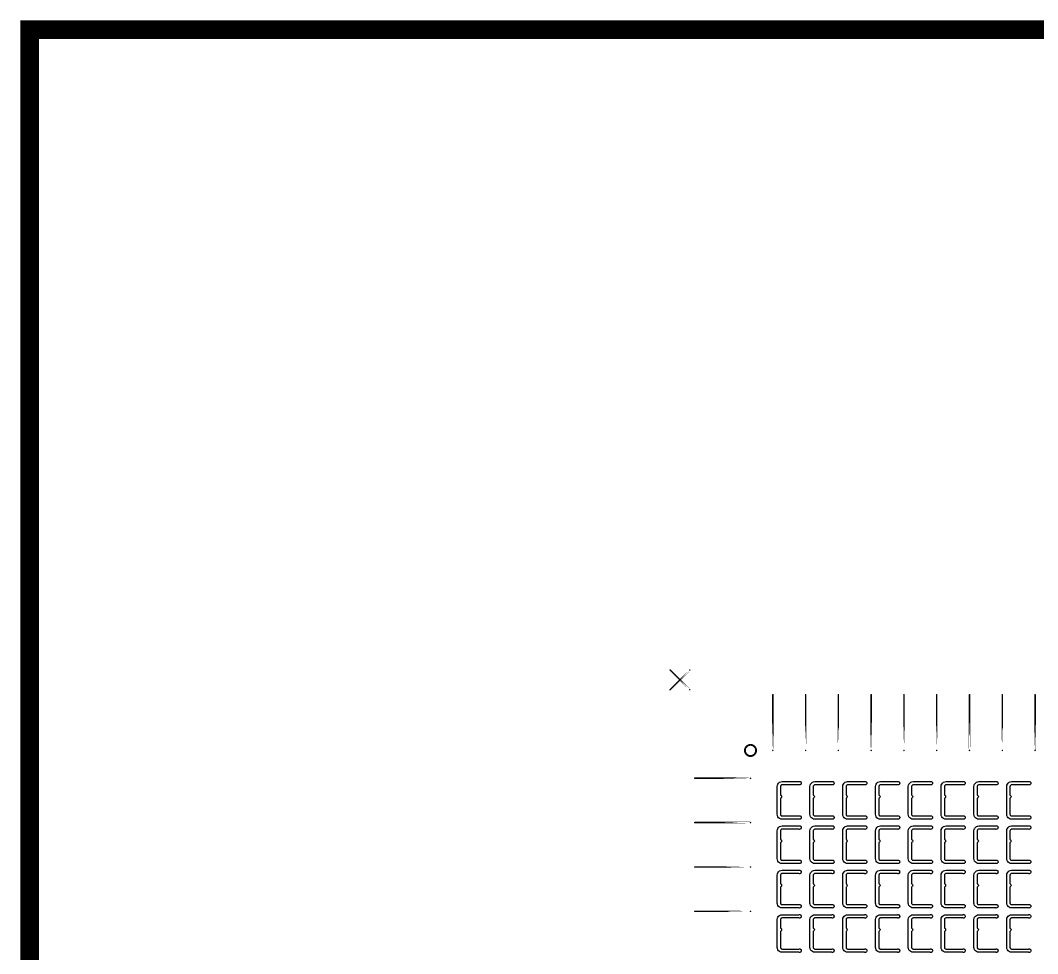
# Model space of a CAD drawing. Extents: x 11 to 212, y 11 to 212.
# Drawn here: x 10.7 to 65.5, y 161.5 to 211.7 of the extents above; entities that cross this region are included whole.
import ezdxf

# ---------------------------------------------------------------- set-up
doc = ezdxf.new("R2010")
doc.units = 0
doc.layers.get('0').update_dxf_attribs({"linetype": 'continuous'})
doc.layers.add('L4', color=7, linetype='continuous')

# ---------------------------------------------------------------- blocks, each defined once
blk = doc.blocks.new('cutlineendpoint')
at = {"const_width": 0.04}
blk.add_lwpolyline([(-0.02, 0, 1), (0.02, 0, 1)], format="xyb", close=True, dxfattribs=at)

msp = doc.modelspace()

# ---------------------------------------------------------------- linework, layer by layer
at = {"layer": 'L4'}
for points, const_width in [([(11.2, 211.2), (211.2, 211.2), (211.2, 11.2), (11.2, 11.2)], 1), ([(46.73, 176.73), (45.67, 175.67)], 0.08), ([(46.73, 175.67), (45.67, 176.73)], 0.08), ([(51.2, 172.4), (51.2, 175.4)], 0.08), ([(52.965, 172.4), (52.965, 175.4)], 0.08), ([(54.729, 172.4), (54.729, 175.4)], 0.08), ([(56.494, 172.4), (56.494, 175.4)], 0.08), ([(58.259, 172.4), (58.259, 175.4)], 0.08), ([(60.024, 172.4), (60.024, 175.4)], 0.08), ([(61.788, 172.4), (61.788, 175.4)], 0.08), ([(63.553, 172.4), (63.553, 175.4)], 0.08), ([(65.318, 172.4), (65.318, 175.4)], 0.08), ([(50, 170.906), (47, 170.906)], 0.08), ([(50, 168.518), (47, 168.518)], 0.08), ([(50, 166.129), (47, 166.129)], 0.08), ([(50, 163.741), (47, 163.741)], 0.08)]:
    msp.add_lwpolyline(points, close=True, dxfattribs=dict(at, const_width=const_width))
at = {"layer": 'L4', "const_width": 0.1}
msp.add_lwpolyline([(49.7, 172.4, 1), (50.3, 172.4, 1)], format="xyb", close=True, dxfattribs=at)
at = {"layer": 'L4'}
for points in [[(52.608, 168.876), (52.632, 168.882), (52.656, 168.881), (52.679, 168.874), (52.7, 168.862), (52.717, 168.845), (52.728, 168.824), (52.735, 168.8), (52.735, 168.776), (52.728, 168.753), (52.717, 168.732), (52.7, 168.715), (52.679, 168.702), (52.656, 168.695), (52.632, 168.695), (52.608, 168.7), (51.7, 168.7), (51.631, 168.709), (51.568, 168.735), (51.513, 168.778), (51.471, 168.832), (51.444, 168.896), (51.435, 168.965), (51.435, 170.459), (51.444, 170.527), (51.471, 170.591), (51.513, 170.646), (51.568, 170.688), (51.631, 170.715), (51.7, 170.724), (52.608, 170.724), (52.632, 170.729), (52.656, 170.728), (52.679, 170.721), (52.7, 170.709), (52.717, 170.692), (52.728, 170.671), (52.735, 170.647), (52.735, 170.623), (52.728, 170.6), (52.717, 170.579), (52.7, 170.562), (52.679, 170.549), (52.656, 170.542), (52.632, 170.542), (52.608, 170.547), (51.7, 170.547), (51.677, 170.544), (51.656, 170.535), (51.638, 170.521), (51.624, 170.503), (51.615, 170.482), (51.612, 170.459), (51.612, 169.998), (51.629, 169.993), (51.664, 169.959), (51.676, 169.912), (51.664, 169.865), (51.629, 169.83), (51.612, 169.826), (51.612, 168.965), (51.615, 168.942), (51.624, 168.921), (51.638, 168.902), (51.656, 168.888), (51.677, 168.879), (51.7, 168.876)], [(54.373, 168.876), (54.397, 168.882), (54.421, 168.881), (54.444, 168.874), (54.464, 168.862), (54.481, 168.845), (54.493, 168.824), (54.499, 168.8), (54.499, 168.776), (54.493, 168.753), (54.481, 168.732), (54.464, 168.715), (54.444, 168.702), (54.421, 168.695), (54.397, 168.695), (54.373, 168.7), (53.465, 168.7), (53.396, 168.709), (53.332, 168.735), (53.278, 168.778), (53.235, 168.832), (53.209, 168.896), (53.2, 168.965), (53.2, 170.459), (53.209, 170.527), (53.235, 170.591), (53.278, 170.646), (53.332, 170.688), (53.396, 170.715), (53.465, 170.724), (54.373, 170.724), (54.397, 170.729), (54.421, 170.728), (54.444, 170.721), (54.464, 170.709), (54.481, 170.692), (54.493, 170.671), (54.499, 170.647), (54.499, 170.623), (54.493, 170.6), (54.481, 170.579), (54.464, 170.562), (54.444, 170.549), (54.421, 170.542), (54.397, 170.542), (54.373, 170.547), (53.465, 170.547), (53.442, 170.544), (53.421, 170.535), (53.402, 170.521), (53.388, 170.503), (53.379, 170.482), (53.376, 170.459), (53.376, 169.998), (53.394, 169.993), (53.429, 169.959), (53.441, 169.912), (53.429, 169.865), (53.394, 169.83), (53.376, 169.826), (53.376, 168.965), (53.379, 168.942), (53.388, 168.921), (53.402, 168.902), (53.421, 168.888), (53.442, 168.879), (53.465, 168.876)], [(56.138, 168.876), (56.161, 168.882), (56.185, 168.881), (56.209, 168.874), (56.229, 168.862), (56.246, 168.845), (56.258, 168.824), (56.264, 168.8), (56.264, 168.776), (56.258, 168.753), (56.246, 168.732), (56.229, 168.715), (56.209, 168.702), (56.185, 168.695), (56.161, 168.695), (56.138, 168.7), (55.229, 168.7), (55.161, 168.709), (55.097, 168.735), (55.042, 168.778), (55, 168.832), (54.974, 168.896), (54.965, 168.965), (54.965, 170.459), (54.974, 170.527), (55, 170.591), (55.042, 170.646), (55.097, 170.688), (55.161, 170.715), (55.229, 170.724), (56.138, 170.724), (56.161, 170.729), (56.185, 170.728), (56.209, 170.721), (56.229, 170.709), (56.246, 170.692), (56.258, 170.671), (56.264, 170.647), (56.264, 170.623), (56.258, 170.6), (56.246, 170.579), (56.229, 170.562), (56.209, 170.549), (56.185, 170.542), (56.161, 170.542), (56.138, 170.547), (55.229, 170.547), (55.207, 170.544), (55.185, 170.535), (55.167, 170.521), (55.153, 170.503), (55.144, 170.482), (55.141, 170.459), (55.141, 169.998), (55.159, 169.993), (55.193, 169.959), (55.206, 169.912), (55.193, 169.865), (55.159, 169.83), (55.141, 169.826), (55.141, 168.965), (55.144, 168.942), (55.153, 168.921), (55.167, 168.902), (55.185, 168.888), (55.207, 168.879), (55.229, 168.876)], [(57.903, 168.876), (57.926, 168.882), (57.95, 168.881), (57.973, 168.874), (57.994, 168.862), (58.011, 168.845), (58.023, 168.824), (58.029, 168.8), (58.029, 168.776), (58.023, 168.753), (58.011, 168.732), (57.994, 168.715), (57.973, 168.702), (57.95, 168.695), (57.926, 168.695), (57.903, 168.7), (56.994, 168.7), (56.926, 168.709), (56.862, 168.735), (56.807, 168.778), (56.765, 168.832), (56.738, 168.896), (56.729, 168.965), (56.729, 170.459), (56.738, 170.527), (56.765, 170.591), (56.807, 170.646), (56.862, 170.688), (56.926, 170.715), (56.994, 170.724), (57.903, 170.724), (57.926, 170.729), (57.95, 170.728), (57.973, 170.721), (57.994, 170.709), (58.011, 170.692), (58.023, 170.671), (58.029, 170.647), (58.029, 170.623), (58.023, 170.6), (58.011, 170.579), (57.994, 170.562), (57.973, 170.549), (57.95, 170.542), (57.926, 170.542), (57.903, 170.547), (56.994, 170.547), (56.971, 170.544), (56.95, 170.535), (56.932, 170.521), (56.918, 170.503), (56.909, 170.482), (56.906, 170.459), (56.906, 169.998), (56.924, 169.993), (56.958, 169.959), (56.971, 169.912), (56.958, 169.865), (56.924, 169.83), (56.906, 169.826), (56.906, 168.965), (56.909, 168.942), (56.918, 168.921), (56.932, 168.902), (56.95, 168.888), (56.971, 168.879), (56.994, 168.876)], [(59.667, 168.876), (59.691, 168.882), (59.715, 168.881), (59.738, 168.874), (59.759, 168.862), (59.775, 168.845), (59.787, 168.824), (59.793, 168.8), (59.793, 168.776), (59.787, 168.753), (59.775, 168.732), (59.759, 168.715), (59.738, 168.702), (59.715, 168.695), (59.691, 168.695), (59.667, 168.7), (58.759, 168.7), (58.69, 168.709), (58.626, 168.735), (58.572, 168.778), (58.53, 168.832), (58.503, 168.896), (58.494, 168.965), (58.494, 170.459), (58.503, 170.527), (58.53, 170.591), (58.572, 170.646), (58.626, 170.688), (58.69, 170.715), (58.759, 170.724), (59.667, 170.724), (59.691, 170.729), (59.715, 170.728), (59.738, 170.721), (59.759, 170.709), (59.775, 170.692), (59.787, 170.671), (59.793, 170.647), (59.793, 170.623), (59.787, 170.6), (59.775, 170.579), (59.759, 170.562), (59.738, 170.549), (59.715, 170.542), (59.691, 170.542), (59.667, 170.547), (58.759, 170.547), (58.736, 170.544), (58.715, 170.535), (58.696, 170.521), (58.682, 170.503), (58.674, 170.482), (58.671, 170.459), (58.671, 169.998), (58.688, 169.993), (58.723, 169.959), (58.735, 169.912), (58.723, 169.865), (58.688, 169.83), (58.671, 169.826), (58.671, 168.965), (58.674, 168.942), (58.682, 168.921), (58.696, 168.902), (58.715, 168.888), (58.736, 168.879), (58.759, 168.876)], [(61.432, 168.876), (61.455, 168.882), (61.48, 168.881), (61.503, 168.874), (61.523, 168.862), (61.54, 168.845), (61.552, 168.824), (61.558, 168.8), (61.558, 168.776), (61.552, 168.753), (61.54, 168.732), (61.523, 168.715), (61.503, 168.702), (61.48, 168.695), (61.455, 168.695), (61.432, 168.7), (60.524, 168.7), (60.455, 168.709), (60.391, 168.735), (60.336, 168.778), (60.294, 168.832), (60.268, 168.896), (60.259, 168.965), (60.259, 170.459), (60.268, 170.527), (60.294, 170.591), (60.336, 170.646), (60.391, 170.688), (60.455, 170.715), (60.524, 170.724), (61.432, 170.724), (61.455, 170.729), (61.48, 170.728), (61.503, 170.721), (61.523, 170.709), (61.54, 170.692), (61.552, 170.671), (61.558, 170.647), (61.558, 170.623), (61.552, 170.6), (61.54, 170.579), (61.523, 170.562), (61.503, 170.549), (61.48, 170.542), (61.455, 170.542), (61.432, 170.547), (60.524, 170.547), (60.501, 170.544), (60.479, 170.535), (60.461, 170.521), (60.447, 170.503), (60.438, 170.482), (60.435, 170.459), (60.435, 169.998), (60.453, 169.993), (60.487, 169.959), (60.5, 169.912), (60.487, 169.865), (60.453, 169.83), (60.435, 169.826), (60.435, 168.965), (60.438, 168.942), (60.447, 168.921), (60.461, 168.902), (60.479, 168.888), (60.501, 168.879), (60.524, 168.876)], [(63.197, 168.876), (63.22, 168.882), (63.244, 168.881), (63.267, 168.874), (63.288, 168.862), (63.305, 168.845), (63.317, 168.824), (63.323, 168.8), (63.323, 168.776), (63.317, 168.753), (63.305, 168.732), (63.288, 168.715), (63.267, 168.702), (63.244, 168.695), (63.22, 168.695), (63.197, 168.7), (62.288, 168.7), (62.22, 168.709), (62.156, 168.735), (62.101, 168.778), (62.059, 168.832), (62.033, 168.896), (62.024, 168.965), (62.024, 170.459), (62.033, 170.527), (62.059, 170.591), (62.101, 170.646), (62.156, 170.688), (62.22, 170.715), (62.288, 170.724), (63.197, 170.724), (63.22, 170.729), (63.244, 170.728), (63.267, 170.721), (63.288, 170.709), (63.305, 170.692), (63.317, 170.671), (63.323, 170.647), (63.323, 170.623), (63.317, 170.6), (63.305, 170.579), (63.288, 170.562), (63.267, 170.549), (63.244, 170.542), (63.22, 170.542), (63.197, 170.547), (62.288, 170.547), (62.265, 170.544), (62.244, 170.535), (62.226, 170.521), (62.212, 170.503), (62.203, 170.482), (62.2, 170.459), (62.2, 169.998), (62.218, 169.993), (62.252, 169.959), (62.265, 169.912), (62.252, 169.865), (62.218, 169.83), (62.2, 169.826), (62.2, 168.965), (62.203, 168.942), (62.212, 168.921), (62.226, 168.902), (62.244, 168.888), (62.265, 168.879), (62.288, 168.876)], [(64.961, 168.876), (64.985, 168.882), (65.009, 168.881), (65.032, 168.874), (65.053, 168.862), (65.069, 168.845), (65.081, 168.824), (65.087, 168.8), (65.087, 168.776), (65.081, 168.753), (65.069, 168.732), (65.053, 168.715), (65.032, 168.702), (65.009, 168.695), (64.985, 168.695), (64.961, 168.7), (64.053, 168.7), (63.984, 168.709), (63.921, 168.735), (63.866, 168.778), (63.824, 168.832), (63.797, 168.896), (63.788, 168.965), (63.788, 170.459), (63.797, 170.527), (63.824, 170.591), (63.866, 170.646), (63.921, 170.688), (63.984, 170.715), (64.053, 170.724), (64.961, 170.724), (64.985, 170.729), (65.009, 170.728), (65.032, 170.721), (65.053, 170.709), (65.069, 170.692), (65.081, 170.671), (65.087, 170.647), (65.087, 170.623), (65.081, 170.6), (65.069, 170.579), (65.053, 170.562), (65.032, 170.549), (65.009, 170.542), (64.985, 170.542), (64.961, 170.547), (64.053, 170.547), (64.03, 170.544), (64.009, 170.535), (63.991, 170.521), (63.977, 170.503), (63.968, 170.482), (63.965, 170.459), (63.965, 169.998), (63.982, 169.993), (64.017, 169.959), (64.029, 169.912), (64.017, 169.865), (63.982, 169.83), (63.965, 169.826), (63.965, 168.965), (63.968, 168.942), (63.977, 168.921), (63.991, 168.902), (64.009, 168.888), (64.03, 168.879), (64.053, 168.876)], [(52.608, 166.488), (52.632, 166.494), (52.656, 166.493), (52.679, 166.486), (52.7, 166.474), (52.717, 166.456), (52.728, 166.435), (52.735, 166.412), (52.735, 166.388), (52.728, 166.365), (52.717, 166.344), (52.7, 166.326), (52.679, 166.314), (52.656, 166.307), (52.632, 166.306), (52.608, 166.312), (51.7, 166.312), (51.631, 166.321), (51.568, 166.347), (51.513, 166.389), (51.471, 166.444), (51.444, 166.508), (51.435, 166.576), (51.435, 168.071), (51.444, 168.139), (51.471, 168.203), (51.513, 168.258), (51.568, 168.3), (51.631, 168.326), (51.7, 168.335), (52.608, 168.335), (52.632, 168.341), (52.656, 168.34), (52.679, 168.333), (52.7, 168.321), (52.717, 168.303), (52.728, 168.282), (52.735, 168.259), (52.735, 168.235), (52.728, 168.212), (52.717, 168.191), (52.7, 168.173), (52.679, 168.161), (52.656, 168.154), (52.632, 168.153), (52.608, 168.159), (51.7, 168.159), (51.677, 168.156), (51.656, 168.147), (51.638, 168.133), (51.624, 168.115), (51.615, 168.093), (51.612, 168.071), (51.612, 167.61), (51.629, 167.605), (51.664, 167.571), (51.676, 167.524), (51.664, 167.476), (51.629, 167.442), (51.612, 167.437), (51.612, 166.576), (51.615, 166.554), (51.624, 166.532), (51.638, 166.514), (51.656, 166.5), (51.677, 166.491), (51.7, 166.488)], [(54.373, 166.488), (54.397, 166.494), (54.421, 166.493), (54.444, 166.486), (54.464, 166.474), (54.481, 166.456), (54.493, 166.435), (54.499, 166.412), (54.499, 166.388), (54.493, 166.365), (54.481, 166.344), (54.464, 166.326), (54.444, 166.314), (54.421, 166.307), (54.397, 166.306), (54.373, 166.312), (53.465, 166.312), (53.396, 166.321), (53.332, 166.347), (53.278, 166.389), (53.235, 166.444), (53.209, 166.508), (53.2, 166.576), (53.2, 168.071), (53.209, 168.139), (53.235, 168.203), (53.278, 168.258), (53.332, 168.3), (53.396, 168.326), (53.465, 168.335), (54.373, 168.335), (54.397, 168.341), (54.421, 168.34), (54.444, 168.333), (54.464, 168.321), (54.481, 168.303), (54.493, 168.282), (54.499, 168.259), (54.499, 168.235), (54.493, 168.212), (54.481, 168.191), (54.464, 168.173), (54.444, 168.161), (54.421, 168.154), (54.397, 168.153), (54.373, 168.159), (53.465, 168.159), (53.442, 168.156), (53.421, 168.147), (53.402, 168.133), (53.388, 168.115), (53.379, 168.093), (53.376, 168.071), (53.376, 167.61), (53.394, 167.605), (53.429, 167.571), (53.441, 167.524), (53.429, 167.476), (53.394, 167.442), (53.376, 167.437), (53.376, 166.576), (53.379, 166.554), (53.388, 166.532), (53.402, 166.514), (53.421, 166.5), (53.442, 166.491), (53.465, 166.488)], [(56.138, 166.488), (56.161, 166.494), (56.185, 166.493), (56.209, 166.486), (56.229, 166.474), (56.246, 166.456), (56.258, 166.435), (56.264, 166.412), (56.264, 166.388), (56.258, 166.365), (56.246, 166.344), (56.229, 166.326), (56.209, 166.314), (56.185, 166.307), (56.161, 166.306), (56.138, 166.312), (55.229, 166.312), (55.161, 166.321), (55.097, 166.347), (55.042, 166.389), (55, 166.444), (54.974, 166.508), (54.965, 166.576), (54.965, 168.071), (54.974, 168.139), (55, 168.203), (55.042, 168.258), (55.097, 168.3), (55.161, 168.326), (55.229, 168.335), (56.138, 168.335), (56.161, 168.341), (56.185, 168.34), (56.209, 168.333), (56.229, 168.321), (56.246, 168.303), (56.258, 168.282), (56.264, 168.259), (56.264, 168.235), (56.258, 168.212), (56.246, 168.191), (56.229, 168.173), (56.209, 168.161), (56.185, 168.154), (56.161, 168.153), (56.138, 168.159), (55.229, 168.159), (55.207, 168.156), (55.185, 168.147), (55.167, 168.133), (55.153, 168.115), (55.144, 168.093), (55.141, 168.071), (55.141, 167.61), (55.159, 167.605), (55.193, 167.571), (55.206, 167.524), (55.193, 167.476), (55.159, 167.442), (55.141, 167.437), (55.141, 166.576), (55.144, 166.554), (55.153, 166.532), (55.167, 166.514), (55.185, 166.5), (55.207, 166.491), (55.229, 166.488)], [(57.903, 166.488), (57.926, 166.494), (57.95, 166.493), (57.973, 166.486), (57.994, 166.474), (58.011, 166.456), (58.023, 166.435), (58.029, 166.412), (58.029, 166.388), (58.023, 166.365), (58.011, 166.344), (57.994, 166.326), (57.973, 166.314), (57.95, 166.307), (57.926, 166.306), (57.903, 166.312), (56.994, 166.312), (56.926, 166.321), (56.862, 166.347), (56.807, 166.389), (56.765, 166.444), (56.738, 166.508), (56.729, 166.576), (56.729, 168.071), (56.738, 168.139), (56.765, 168.203), (56.807, 168.258), (56.862, 168.3), (56.926, 168.326), (56.994, 168.335), (57.903, 168.335), (57.926, 168.341), (57.95, 168.34), (57.973, 168.333), (57.994, 168.321), (58.011, 168.303), (58.023, 168.282), (58.029, 168.259), (58.029, 168.235), (58.023, 168.212), (58.011, 168.191), (57.994, 168.173), (57.973, 168.161), (57.95, 168.154), (57.926, 168.153), (57.903, 168.159), (56.994, 168.159), (56.971, 168.156), (56.95, 168.147), (56.932, 168.133), (56.918, 168.115), (56.909, 168.093), (56.906, 168.071), (56.906, 167.61), (56.924, 167.605), (56.958, 167.571), (56.971, 167.524), (56.958, 167.476), (56.924, 167.442), (56.906, 167.437), (56.906, 166.576), (56.909, 166.554), (56.918, 166.532), (56.932, 166.514), (56.95, 166.5), (56.971, 166.491), (56.994, 166.488)], [(59.667, 166.488), (59.691, 166.494), (59.715, 166.493), (59.738, 166.486), (59.759, 166.474), (59.775, 166.456), (59.787, 166.435), (59.793, 166.412), (59.793, 166.388), (59.787, 166.365), (59.775, 166.344), (59.759, 166.326), (59.738, 166.314), (59.715, 166.307), (59.691, 166.306), (59.667, 166.312), (58.759, 166.312), (58.69, 166.321), (58.626, 166.347), (58.572, 166.389), (58.53, 166.444), (58.503, 166.508), (58.494, 166.576), (58.494, 168.071), (58.503, 168.139), (58.53, 168.203), (58.572, 168.258), (58.626, 168.3), (58.69, 168.326), (58.759, 168.335), (59.667, 168.335), (59.691, 168.341), (59.715, 168.34), (59.738, 168.333), (59.759, 168.321), (59.775, 168.303), (59.787, 168.282), (59.793, 168.259), (59.793, 168.235), (59.787, 168.212), (59.775, 168.191), (59.759, 168.173), (59.738, 168.161), (59.715, 168.154), (59.691, 168.153), (59.667, 168.159), (58.759, 168.159), (58.736, 168.156), (58.715, 168.147), (58.696, 168.133), (58.682, 168.115), (58.674, 168.093), (58.671, 168.071), (58.671, 167.61), (58.688, 167.605), (58.723, 167.571), (58.735, 167.524), (58.723, 167.476), (58.688, 167.442), (58.671, 167.437), (58.671, 166.576), (58.674, 166.554), (58.682, 166.532), (58.696, 166.514), (58.715, 166.5), (58.736, 166.491), (58.759, 166.488)], [(61.432, 166.488), (61.455, 166.494), (61.48, 166.493), (61.503, 166.486), (61.523, 166.474), (61.54, 166.456), (61.552, 166.435), (61.558, 166.412), (61.558, 166.388), (61.552, 166.365), (61.54, 166.344), (61.523, 166.326), (61.503, 166.314), (61.48, 166.307), (61.455, 166.306), (61.432, 166.312), (60.524, 166.312), (60.455, 166.321), (60.391, 166.347), (60.336, 166.389), (60.294, 166.444), (60.268, 166.508), (60.259, 166.576), (60.259, 168.071), (60.268, 168.139), (60.294, 168.203), (60.336, 168.258), (60.391, 168.3), (60.455, 168.326), (60.524, 168.335), (61.432, 168.335), (61.455, 168.341), (61.48, 168.34), (61.503, 168.333), (61.523, 168.321), (61.54, 168.303), (61.552, 168.282), (61.558, 168.259), (61.558, 168.235), (61.552, 168.212), (61.54, 168.191), (61.523, 168.173), (61.503, 168.161), (61.48, 168.154), (61.455, 168.153), (61.432, 168.159), (60.524, 168.159), (60.501, 168.156), (60.479, 168.147), (60.461, 168.133), (60.447, 168.115), (60.438, 168.093), (60.435, 168.071), (60.435, 167.61), (60.453, 167.605), (60.487, 167.571), (60.5, 167.524), (60.487, 167.476), (60.453, 167.442), (60.435, 167.437), (60.435, 166.576), (60.438, 166.554), (60.447, 166.532), (60.461, 166.514), (60.479, 166.5), (60.501, 166.491), (60.524, 166.488)], [(63.197, 166.488), (63.22, 166.494), (63.244, 166.493), (63.267, 166.486), (63.288, 166.474), (63.305, 166.456), (63.317, 166.435), (63.323, 166.412), (63.323, 166.388), (63.317, 166.365), (63.305, 166.344), (63.288, 166.326), (63.267, 166.314), (63.244, 166.307), (63.22, 166.306), (63.197, 166.312), (62.288, 166.312), (62.22, 166.321), (62.156, 166.347), (62.101, 166.389), (62.059, 166.444), (62.033, 166.508), (62.024, 166.576), (62.024, 168.071), (62.033, 168.139), (62.059, 168.203), (62.101, 168.258), (62.156, 168.3), (62.22, 168.326), (62.288, 168.335), (63.197, 168.335), (63.22, 168.341), (63.244, 168.34), (63.267, 168.333), (63.288, 168.321), (63.305, 168.303), (63.317, 168.282), (63.323, 168.259), (63.323, 168.235), (63.317, 168.212), (63.305, 168.191), (63.288, 168.173), (63.267, 168.161), (63.244, 168.154), (63.22, 168.153), (63.197, 168.159), (62.288, 168.159), (62.265, 168.156), (62.244, 168.147), (62.226, 168.133), (62.212, 168.115), (62.203, 168.093), (62.2, 168.071), (62.2, 167.61), (62.218, 167.605), (62.252, 167.571), (62.265, 167.524), (62.252, 167.476), (62.218, 167.442), (62.2, 167.437), (62.2, 166.576), (62.203, 166.554), (62.212, 166.532), (62.226, 166.514), (62.244, 166.5), (62.265, 166.491), (62.288, 166.488)], [(64.961, 166.488), (64.985, 166.494), (65.009, 166.493), (65.032, 166.486), (65.053, 166.474), (65.069, 166.456), (65.081, 166.435), (65.087, 166.412), (65.087, 166.388), (65.081, 166.365), (65.069, 166.344), (65.053, 166.326), (65.032, 166.314), (65.009, 166.307), (64.985, 166.306), (64.961, 166.312), (64.053, 166.312), (63.984, 166.321), (63.921, 166.347), (63.866, 166.389), (63.824, 166.444), (63.797, 166.508), (63.788, 166.576), (63.788, 168.071), (63.797, 168.139), (63.824, 168.203), (63.866, 168.258), (63.921, 168.3), (63.984, 168.326), (64.053, 168.335), (64.961, 168.335), (64.985, 168.341), (65.009, 168.34), (65.032, 168.333), (65.053, 168.321), (65.069, 168.303), (65.081, 168.282), (65.087, 168.259), (65.087, 168.235), (65.081, 168.212), (65.069, 168.191), (65.053, 168.173), (65.032, 168.161), (65.009, 168.154), (64.985, 168.153), (64.961, 168.159), (64.053, 168.159), (64.03, 168.156), (64.009, 168.147), (63.991, 168.133), (63.977, 168.115), (63.968, 168.093), (63.965, 168.071), (63.965, 167.61), (63.982, 167.605), (64.017, 167.571), (64.029, 167.524), (64.017, 167.476), (63.982, 167.442), (63.965, 167.437), (63.965, 166.576), (63.968, 166.554), (63.977, 166.532), (63.991, 166.514), (64.009, 166.5), (64.03, 166.491), (64.053, 166.488)], [(52.608, 164.1), (52.632, 164.105), (52.656, 164.105), (52.679, 164.098), (52.7, 164.085), (52.717, 164.068), (52.728, 164.047), (52.735, 164.024), (52.735, 164), (52.728, 163.976), (52.717, 163.955), (52.7, 163.938), (52.679, 163.926), (52.656, 163.919), (52.632, 163.918), (52.608, 163.924), (51.7, 163.924), (51.631, 163.933), (51.568, 163.959), (51.513, 164.001), (51.471, 164.056), (51.444, 164.12), (51.435, 164.188), (51.435, 165.682), (51.444, 165.751), (51.471, 165.815), (51.513, 165.87), (51.568, 165.912), (51.631, 165.938), (51.7, 165.947), (52.608, 165.947), (52.632, 165.952), (52.656, 165.952), (52.679, 165.945), (52.7, 165.932), (52.717, 165.915), (52.728, 165.894), (52.735, 165.871), (52.735, 165.847), (52.728, 165.823), (52.717, 165.802), (52.7, 165.785), (52.679, 165.773), (52.656, 165.766), (52.632, 165.765), (52.608, 165.771), (51.7, 165.771), (51.677, 165.768), (51.656, 165.759), (51.638, 165.745), (51.624, 165.726), (51.615, 165.705), (51.612, 165.682), (51.612, 165.222), (51.629, 165.217), (51.664, 165.182), (51.676, 165.135), (51.664, 165.088), (51.629, 165.054), (51.612, 165.049), (51.612, 164.188), (51.615, 164.165), (51.624, 164.144), (51.638, 164.126), (51.656, 164.112), (51.677, 164.103), (51.7, 164.1)], [(54.373, 164.1), (54.397, 164.105), (54.421, 164.105), (54.444, 164.098), (54.464, 164.085), (54.481, 164.068), (54.493, 164.047), (54.499, 164.024), (54.499, 164), (54.493, 163.976), (54.481, 163.955), (54.464, 163.938), (54.444, 163.926), (54.421, 163.919), (54.397, 163.918), (54.373, 163.924), (53.465, 163.924), (53.396, 163.933), (53.332, 163.959), (53.278, 164.001), (53.235, 164.056), (53.209, 164.12), (53.2, 164.188), (53.2, 165.682), (53.209, 165.751), (53.235, 165.815), (53.278, 165.87), (53.332, 165.912), (53.396, 165.938), (53.465, 165.947), (54.373, 165.947), (54.397, 165.952), (54.421, 165.952), (54.444, 165.945), (54.464, 165.932), (54.481, 165.915), (54.493, 165.894), (54.499, 165.871), (54.499, 165.847), (54.493, 165.823), (54.481, 165.802), (54.464, 165.785), (54.444, 165.773), (54.421, 165.766), (54.397, 165.765), (54.373, 165.771), (53.465, 165.771), (53.442, 165.768), (53.421, 165.759), (53.402, 165.745), (53.388, 165.726), (53.379, 165.705), (53.376, 165.682), (53.376, 165.222), (53.394, 165.217), (53.429, 165.182), (53.441, 165.135), (53.429, 165.088), (53.394, 165.054), (53.376, 165.049), (53.376, 164.188), (53.379, 164.165), (53.388, 164.144), (53.402, 164.126), (53.421, 164.112), (53.442, 164.103), (53.465, 164.1)], [(56.138, 164.1), (56.161, 164.105), (56.185, 164.105), (56.209, 164.098), (56.229, 164.085), (56.246, 164.068), (56.258, 164.047), (56.264, 164.024), (56.264, 164), (56.258, 163.976), (56.246, 163.955), (56.229, 163.938), (56.209, 163.926), (56.185, 163.919), (56.161, 163.918), (56.138, 163.924), (55.229, 163.924), (55.161, 163.933), (55.097, 163.959), (55.042, 164.001), (55, 164.056), (54.974, 164.12), (54.965, 164.188), (54.965, 165.682), (54.974, 165.751), (55, 165.815), (55.042, 165.87), (55.097, 165.912), (55.161, 165.938), (55.229, 165.947), (56.138, 165.947), (56.161, 165.952), (56.185, 165.952), (56.209, 165.945), (56.229, 165.932), (56.246, 165.915), (56.258, 165.894), (56.264, 165.871), (56.264, 165.847), (56.258, 165.823), (56.246, 165.802), (56.229, 165.785), (56.209, 165.773), (56.185, 165.766), (56.161, 165.765), (56.138, 165.771), (55.229, 165.771), (55.207, 165.768), (55.185, 165.759), (55.167, 165.745), (55.153, 165.726), (55.144, 165.705), (55.141, 165.682), (55.141, 165.222), (55.159, 165.217), (55.193, 165.182), (55.206, 165.135), (55.193, 165.088), (55.159, 165.054), (55.141, 165.049), (55.141, 164.188), (55.144, 164.165), (55.153, 164.144), (55.167, 164.126), (55.185, 164.112), (55.207, 164.103), (55.229, 164.1)], [(57.903, 164.1), (57.926, 164.105), (57.95, 164.105), (57.973, 164.098), (57.994, 164.085), (58.011, 164.068), (58.023, 164.047), (58.029, 164.024), (58.029, 164), (58.023, 163.976), (58.011, 163.955), (57.994, 163.938), (57.973, 163.926), (57.95, 163.919), (57.926, 163.918), (57.903, 163.924), (56.994, 163.924), (56.926, 163.933), (56.862, 163.959), (56.807, 164.001), (56.765, 164.056), (56.738, 164.12), (56.729, 164.188), (56.729, 165.682), (56.738, 165.751), (56.765, 165.815), (56.807, 165.87), (56.862, 165.912), (56.926, 165.938), (56.994, 165.947), (57.903, 165.947), (57.926, 165.952), (57.95, 165.952), (57.973, 165.945), (57.994, 165.932), (58.011, 165.915), (58.023, 165.894), (58.029, 165.871), (58.029, 165.847), (58.023, 165.823), (58.011, 165.802), (57.994, 165.785), (57.973, 165.773), (57.95, 165.766), (57.926, 165.765), (57.903, 165.771), (56.994, 165.771), (56.971, 165.768), (56.95, 165.759), (56.932, 165.745), (56.918, 165.726), (56.909, 165.705), (56.906, 165.682), (56.906, 165.222), (56.924, 165.217), (56.958, 165.182), (56.971, 165.135), (56.958, 165.088), (56.924, 165.054), (56.906, 165.049), (56.906, 164.188), (56.909, 164.165), (56.918, 164.144), (56.932, 164.126), (56.95, 164.112), (56.971, 164.103), (56.994, 164.1)], [(59.667, 164.1), (59.691, 164.105), (59.715, 164.105), (59.738, 164.098), (59.759, 164.085), (59.775, 164.068), (59.787, 164.047), (59.793, 164.024), (59.793, 164), (59.787, 163.976), (59.775, 163.955), (59.759, 163.938), (59.738, 163.926), (59.715, 163.919), (59.691, 163.918), (59.667, 163.924), (58.759, 163.924), (58.69, 163.933), (58.626, 163.959), (58.572, 164.001), (58.53, 164.056), (58.503, 164.12), (58.494, 164.188), (58.494, 165.682), (58.503, 165.751), (58.53, 165.815), (58.572, 165.87), (58.626, 165.912), (58.69, 165.938), (58.759, 165.947), (59.667, 165.947), (59.691, 165.952), (59.715, 165.952), (59.738, 165.945), (59.759, 165.932), (59.775, 165.915), (59.787, 165.894), (59.793, 165.871), (59.793, 165.847), (59.787, 165.823), (59.775, 165.802), (59.759, 165.785), (59.738, 165.773), (59.715, 165.766), (59.691, 165.765), (59.667, 165.771), (58.759, 165.771), (58.736, 165.768), (58.715, 165.759), (58.696, 165.745), (58.682, 165.726), (58.674, 165.705), (58.671, 165.682), (58.671, 165.222), (58.688, 165.217), (58.723, 165.182), (58.735, 165.135), (58.723, 165.088), (58.688, 165.054), (58.671, 165.049), (58.671, 164.188), (58.674, 164.165), (58.682, 164.144), (58.696, 164.126), (58.715, 164.112), (58.736, 164.103), (58.759, 164.1)], [(61.432, 164.1), (61.455, 164.105), (61.48, 164.105), (61.503, 164.098), (61.523, 164.085), (61.54, 164.068), (61.552, 164.047), (61.558, 164.024), (61.558, 164), (61.552, 163.976), (61.54, 163.955), (61.523, 163.938), (61.503, 163.926), (61.48, 163.919), (61.455, 163.918), (61.432, 163.924), (60.524, 163.924), (60.455, 163.933), (60.391, 163.959), (60.336, 164.001), (60.294, 164.056), (60.268, 164.12), (60.259, 164.188), (60.259, 165.682), (60.268, 165.751), (60.294, 165.815), (60.336, 165.87), (60.391, 165.912), (60.455, 165.938), (60.524, 165.947), (61.432, 165.947), (61.455, 165.952), (61.48, 165.952), (61.503, 165.945), (61.523, 165.932), (61.54, 165.915), (61.552, 165.894), (61.558, 165.871), (61.558, 165.847), (61.552, 165.823), (61.54, 165.802), (61.523, 165.785), (61.503, 165.773), (61.48, 165.766), (61.455, 165.765), (61.432, 165.771), (60.524, 165.771), (60.501, 165.768), (60.479, 165.759), (60.461, 165.745), (60.447, 165.726), (60.438, 165.705), (60.435, 165.682), (60.435, 165.222), (60.453, 165.217), (60.487, 165.182), (60.5, 165.135), (60.487, 165.088), (60.453, 165.054), (60.435, 165.049), (60.435, 164.188), (60.438, 164.165), (60.447, 164.144), (60.461, 164.126), (60.479, 164.112), (60.501, 164.103), (60.524, 164.1)], [(63.197, 164.1), (63.22, 164.105), (63.244, 164.105), (63.267, 164.098), (63.288, 164.085), (63.305, 164.068), (63.317, 164.047), (63.323, 164.024), (63.323, 164), (63.317, 163.976), (63.305, 163.955), (63.288, 163.938), (63.267, 163.926), (63.244, 163.919), (63.22, 163.918), (63.197, 163.924), (62.288, 163.924), (62.22, 163.933), (62.156, 163.959), (62.101, 164.001), (62.059, 164.056), (62.033, 164.12), (62.024, 164.188), (62.024, 165.682), (62.033, 165.751), (62.059, 165.815), (62.101, 165.87), (62.156, 165.912), (62.22, 165.938), (62.288, 165.947), (63.197, 165.947), (63.22, 165.952), (63.244, 165.952), (63.267, 165.945), (63.288, 165.932), (63.305, 165.915), (63.317, 165.894), (63.323, 165.871), (63.323, 165.847), (63.317, 165.823), (63.305, 165.802), (63.288, 165.785), (63.267, 165.773), (63.244, 165.766), (63.22, 165.765), (63.197, 165.771), (62.288, 165.771), (62.265, 165.768), (62.244, 165.759), (62.226, 165.745), (62.212, 165.726), (62.203, 165.705), (62.2, 165.682), (62.2, 165.222), (62.218, 165.217), (62.252, 165.182), (62.265, 165.135), (62.252, 165.088), (62.218, 165.054), (62.2, 165.049), (62.2, 164.188), (62.203, 164.165), (62.212, 164.144), (62.226, 164.126), (62.244, 164.112), (62.265, 164.103), (62.288, 164.1)], [(64.961, 164.1), (64.985, 164.105), (65.009, 164.105), (65.032, 164.098), (65.053, 164.085), (65.069, 164.068), (65.081, 164.047), (65.087, 164.024), (65.087, 164), (65.081, 163.976), (65.069, 163.955), (65.053, 163.938), (65.032, 163.926), (65.009, 163.919), (64.985, 163.918), (64.961, 163.924), (64.053, 163.924), (63.984, 163.933), (63.921, 163.959), (63.866, 164.001), (63.824, 164.056), (63.797, 164.12), (63.788, 164.188), (63.788, 165.682), (63.797, 165.751), (63.824, 165.815), (63.866, 165.87), (63.921, 165.912), (63.984, 165.938), (64.053, 165.947), (64.961, 165.947), (64.985, 165.952), (65.009, 165.952), (65.032, 165.945), (65.053, 165.932), (65.069, 165.915), (65.081, 165.894), (65.087, 165.871), (65.087, 165.847), (65.081, 165.823), (65.069, 165.802), (65.053, 165.785), (65.032, 165.773), (65.009, 165.766), (64.985, 165.765), (64.961, 165.771), (64.053, 165.771), (64.03, 165.768), (64.009, 165.759), (63.991, 165.745), (63.977, 165.726), (63.968, 165.705), (63.965, 165.682), (63.965, 165.222), (63.982, 165.217), (64.017, 165.182), (64.029, 165.135), (64.017, 165.088), (63.982, 165.054), (63.965, 165.049), (63.965, 164.188), (63.968, 164.165), (63.977, 164.144), (63.991, 164.126), (64.009, 164.112), (64.03, 164.103), (64.053, 164.1)], [(52.608, 161.712), (52.632, 161.717), (52.656, 161.716), (52.679, 161.71), (52.7, 161.697), (52.717, 161.68), (52.728, 161.659), (52.735, 161.636), (52.735, 161.611), (52.728, 161.588), (52.717, 161.567), (52.7, 161.55), (52.679, 161.537), (52.656, 161.531), (52.632, 161.53), (52.608, 161.535), (51.7, 161.535), (51.631, 161.544), (51.568, 161.571), (51.513, 161.613), (51.471, 161.668), (51.444, 161.731), (51.435, 161.8), (51.435, 163.294), (51.444, 163.363), (51.471, 163.426), (51.513, 163.481), (51.568, 163.523), (51.631, 163.55), (51.7, 163.559), (52.608, 163.559), (52.632, 163.564), (52.656, 163.564), (52.679, 163.557), (52.7, 163.544), (52.717, 163.527), (52.728, 163.506), (52.735, 163.483), (52.735, 163.459), (52.728, 163.435), (52.717, 163.414), (52.7, 163.397), (52.679, 163.384), (52.656, 163.378), (52.632, 163.377), (52.608, 163.382), (51.7, 163.382), (51.677, 163.379), (51.656, 163.371), (51.638, 163.357), (51.624, 163.338), (51.615, 163.317), (51.612, 163.294), (51.612, 162.833), (51.629, 162.829), (51.664, 162.794), (51.676, 162.747), (51.664, 162.7), (51.629, 162.666), (51.612, 162.661), (51.612, 161.8), (51.615, 161.777), (51.624, 161.756), (51.638, 161.738), (51.656, 161.724), (51.677, 161.715), (51.7, 161.712)], [(54.373, 161.712), (54.397, 161.717), (54.421, 161.716), (54.444, 161.71), (54.464, 161.697), (54.481, 161.68), (54.493, 161.659), (54.499, 161.636), (54.499, 161.611), (54.493, 161.588), (54.481, 161.567), (54.464, 161.55), (54.444, 161.537), (54.421, 161.531), (54.397, 161.53), (54.373, 161.535), (53.465, 161.535), (53.396, 161.544), (53.332, 161.571), (53.278, 161.613), (53.235, 161.668), (53.209, 161.731), (53.2, 161.8), (53.2, 163.294), (53.209, 163.363), (53.235, 163.426), (53.278, 163.481), (53.332, 163.523), (53.396, 163.55), (53.465, 163.559), (54.373, 163.559), (54.397, 163.564), (54.421, 163.564), (54.444, 163.557), (54.464, 163.544), (54.481, 163.527), (54.493, 163.506), (54.499, 163.483), (54.499, 163.459), (54.493, 163.435), (54.481, 163.414), (54.464, 163.397), (54.444, 163.384), (54.421, 163.378), (54.397, 163.377), (54.373, 163.382), (53.465, 163.382), (53.442, 163.379), (53.421, 163.371), (53.402, 163.357), (53.388, 163.338), (53.379, 163.317), (53.376, 163.294), (53.376, 162.833), (53.394, 162.829), (53.429, 162.794), (53.441, 162.747), (53.429, 162.7), (53.394, 162.666), (53.376, 162.661), (53.376, 161.8), (53.379, 161.777), (53.388, 161.756), (53.402, 161.738), (53.421, 161.724), (53.442, 161.715), (53.465, 161.712)], [(56.138, 161.712), (56.161, 161.717), (56.185, 161.716), (56.209, 161.71), (56.229, 161.697), (56.246, 161.68), (56.258, 161.659), (56.264, 161.636), (56.264, 161.611), (56.258, 161.588), (56.246, 161.567), (56.229, 161.55), (56.209, 161.537), (56.185, 161.531), (56.161, 161.53), (56.138, 161.535), (55.229, 161.535), (55.161, 161.544), (55.097, 161.571), (55.042, 161.613), (55, 161.668), (54.974, 161.731), (54.965, 161.8), (54.965, 163.294), (54.974, 163.363), (55, 163.426), (55.042, 163.481), (55.097, 163.523), (55.161, 163.55), (55.229, 163.559), (56.138, 163.559), (56.161, 163.564), (56.185, 163.564), (56.209, 163.557), (56.229, 163.544), (56.246, 163.527), (56.258, 163.506), (56.264, 163.483), (56.264, 163.459), (56.258, 163.435), (56.246, 163.414), (56.229, 163.397), (56.209, 163.384), (56.185, 163.378), (56.161, 163.377), (56.138, 163.382), (55.229, 163.382), (55.207, 163.379), (55.185, 163.371), (55.167, 163.357), (55.153, 163.338), (55.144, 163.317), (55.141, 163.294), (55.141, 162.833), (55.159, 162.829), (55.193, 162.794), (55.206, 162.747), (55.193, 162.7), (55.159, 162.666), (55.141, 162.661), (55.141, 161.8), (55.144, 161.777), (55.153, 161.756), (55.167, 161.738), (55.185, 161.724), (55.207, 161.715), (55.229, 161.712)], [(57.903, 161.712), (57.926, 161.717), (57.95, 161.716), (57.973, 161.71), (57.994, 161.697), (58.011, 161.68), (58.023, 161.659), (58.029, 161.636), (58.029, 161.611), (58.023, 161.588), (58.011, 161.567), (57.994, 161.55), (57.973, 161.537), (57.95, 161.531), (57.926, 161.53), (57.903, 161.535), (56.994, 161.535), (56.926, 161.544), (56.862, 161.571), (56.807, 161.613), (56.765, 161.668), (56.738, 161.731), (56.729, 161.8), (56.729, 163.294), (56.738, 163.363), (56.765, 163.426), (56.807, 163.481), (56.862, 163.523), (56.926, 163.55), (56.994, 163.559), (57.903, 163.559), (57.926, 163.564), (57.95, 163.564), (57.973, 163.557), (57.994, 163.544), (58.011, 163.527), (58.023, 163.506), (58.029, 163.483), (58.029, 163.459), (58.023, 163.435), (58.011, 163.414), (57.994, 163.397), (57.973, 163.384), (57.95, 163.378), (57.926, 163.377), (57.903, 163.382), (56.994, 163.382), (56.971, 163.379), (56.95, 163.371), (56.932, 163.357), (56.918, 163.338), (56.909, 163.317), (56.906, 163.294), (56.906, 162.833), (56.924, 162.829), (56.958, 162.794), (56.971, 162.747), (56.958, 162.7), (56.924, 162.666), (56.906, 162.661), (56.906, 161.8), (56.909, 161.777), (56.918, 161.756), (56.932, 161.738), (56.95, 161.724), (56.971, 161.715), (56.994, 161.712)], [(59.667, 161.712), (59.691, 161.717), (59.715, 161.716), (59.738, 161.71), (59.759, 161.697), (59.775, 161.68), (59.787, 161.659), (59.793, 161.636), (59.793, 161.611), (59.787, 161.588), (59.775, 161.567), (59.759, 161.55), (59.738, 161.537), (59.715, 161.531), (59.691, 161.53), (59.667, 161.535), (58.759, 161.535), (58.69, 161.544), (58.626, 161.571), (58.572, 161.613), (58.53, 161.668), (58.503, 161.731), (58.494, 161.8), (58.494, 163.294), (58.503, 163.363), (58.53, 163.426), (58.572, 163.481), (58.626, 163.523), (58.69, 163.55), (58.759, 163.559), (59.667, 163.559), (59.691, 163.564), (59.715, 163.564), (59.738, 163.557), (59.759, 163.544), (59.775, 163.527), (59.787, 163.506), (59.793, 163.483), (59.793, 163.459), (59.787, 163.435), (59.775, 163.414), (59.759, 163.397), (59.738, 163.384), (59.715, 163.378), (59.691, 163.377), (59.667, 163.382), (58.759, 163.382), (58.736, 163.379), (58.715, 163.371), (58.696, 163.357), (58.682, 163.338), (58.674, 163.317), (58.671, 163.294), (58.671, 162.833), (58.688, 162.829), (58.723, 162.794), (58.735, 162.747), (58.723, 162.7), (58.688, 162.666), (58.671, 162.661), (58.671, 161.8), (58.674, 161.777), (58.682, 161.756), (58.696, 161.738), (58.715, 161.724), (58.736, 161.715), (58.759, 161.712)], [(61.432, 161.712), (61.455, 161.717), (61.48, 161.716), (61.503, 161.71), (61.523, 161.697), (61.54, 161.68), (61.552, 161.659), (61.558, 161.636), (61.558, 161.611), (61.552, 161.588), (61.54, 161.567), (61.523, 161.55), (61.503, 161.537), (61.48, 161.531), (61.455, 161.53), (61.432, 161.535), (60.524, 161.535), (60.455, 161.544), (60.391, 161.571), (60.336, 161.613), (60.294, 161.668), (60.268, 161.731), (60.259, 161.8), (60.259, 163.294), (60.268, 163.363), (60.294, 163.426), (60.336, 163.481), (60.391, 163.523), (60.455, 163.55), (60.524, 163.559), (61.432, 163.559), (61.455, 163.564), (61.48, 163.564), (61.503, 163.557), (61.523, 163.544), (61.54, 163.527), (61.552, 163.506), (61.558, 163.483), (61.558, 163.459), (61.552, 163.435), (61.54, 163.414), (61.523, 163.397), (61.503, 163.384), (61.48, 163.378), (61.455, 163.377), (61.432, 163.382), (60.524, 163.382), (60.501, 163.379), (60.479, 163.371), (60.461, 163.357), (60.447, 163.338), (60.438, 163.317), (60.435, 163.294), (60.435, 162.833), (60.453, 162.829), (60.487, 162.794), (60.5, 162.747), (60.487, 162.7), (60.453, 162.666), (60.435, 162.661), (60.435, 161.8), (60.438, 161.777), (60.447, 161.756), (60.461, 161.738), (60.479, 161.724), (60.501, 161.715), (60.524, 161.712)], [(63.197, 161.712), (63.22, 161.717), (63.244, 161.716), (63.267, 161.71), (63.288, 161.697), (63.305, 161.68), (63.317, 161.659), (63.323, 161.636), (63.323, 161.611), (63.317, 161.588), (63.305, 161.567), (63.288, 161.55), (63.267, 161.537), (63.244, 161.531), (63.22, 161.53), (63.197, 161.535), (62.288, 161.535), (62.22, 161.544), (62.156, 161.571), (62.101, 161.613), (62.059, 161.668), (62.033, 161.731), (62.024, 161.8), (62.024, 163.294), (62.033, 163.363), (62.059, 163.426), (62.101, 163.481), (62.156, 163.523), (62.22, 163.55), (62.288, 163.559), (63.197, 163.559), (63.22, 163.564), (63.244, 163.564), (63.267, 163.557), (63.288, 163.544), (63.305, 163.527), (63.317, 163.506), (63.323, 163.483), (63.323, 163.459), (63.317, 163.435), (63.305, 163.414), (63.288, 163.397), (63.267, 163.384), (63.244, 163.378), (63.22, 163.377), (63.197, 163.382), (62.288, 163.382), (62.265, 163.379), (62.244, 163.371), (62.226, 163.357), (62.212, 163.338), (62.203, 163.317), (62.2, 163.294), (62.2, 162.833), (62.218, 162.829), (62.252, 162.794), (62.265, 162.747), (62.252, 162.7), (62.218, 162.666), (62.2, 162.661), (62.2, 161.8), (62.203, 161.777), (62.212, 161.756), (62.226, 161.738), (62.244, 161.724), (62.265, 161.715), (62.288, 161.712)], [(64.961, 161.712), (64.985, 161.717), (65.009, 161.716), (65.032, 161.71), (65.053, 161.697), (65.069, 161.68), (65.081, 161.659), (65.087, 161.636), (65.087, 161.611), (65.081, 161.588), (65.069, 161.567), (65.053, 161.55), (65.032, 161.537), (65.009, 161.531), (64.985, 161.53), (64.961, 161.535), (64.053, 161.535), (63.984, 161.544), (63.921, 161.571), (63.866, 161.613), (63.824, 161.668), (63.797, 161.731), (63.788, 161.8), (63.788, 163.294), (63.797, 163.363), (63.824, 163.426), (63.866, 163.481), (63.921, 163.523), (63.984, 163.55), (64.053, 163.559), (64.961, 163.559), (64.985, 163.564), (65.009, 163.564), (65.032, 163.557), (65.053, 163.544), (65.069, 163.527), (65.081, 163.506), (65.087, 163.483), (65.087, 163.459), (65.081, 163.435), (65.069, 163.414), (65.053, 163.397), (65.032, 163.384), (65.009, 163.378), (64.985, 163.377), (64.961, 163.382), (64.053, 163.382), (64.03, 163.379), (64.009, 163.371), (63.991, 163.357), (63.977, 163.338), (63.968, 163.317), (63.965, 163.294), (63.965, 162.833), (63.982, 162.829), (64.017, 162.794), (64.029, 162.747), (64.017, 162.7), (63.982, 162.666), (63.965, 162.661), (63.965, 161.8), (63.968, 161.777), (63.977, 161.756), (63.991, 161.738), (64.009, 161.724), (64.03, 161.715), (64.053, 161.712)]]:
    msp.add_lwpolyline(points, close=True, dxfattribs=at)

# ---------------------------------------------------------------- block references
for p in [(45.67, 176.73), (46.73, 176.73), (45.67, 175.67), (46.73, 175.67), (51.2, 175.4), (52.965, 175.4), (54.729, 175.4), (56.494, 175.4), (58.259, 175.4), (60.024, 175.4), (61.788, 175.4), (63.553, 175.4), (65.318, 175.4), (51.2, 172.4), (52.965, 172.4), (54.729, 172.4), (56.494, 172.4), (58.259, 172.4), (60.024, 172.4), (61.788, 172.4), (63.553, 172.4), (65.318, 172.4), (47, 170.906), (50, 170.906), (47, 168.518), (50, 168.518), (47, 166.129), (50, 166.129), (47, 163.741), (50, 163.741)]:
    msp.add_blockref('cutlineendpoint', p, dxfattribs=at)

doc.saveas('drawing.dxf')
